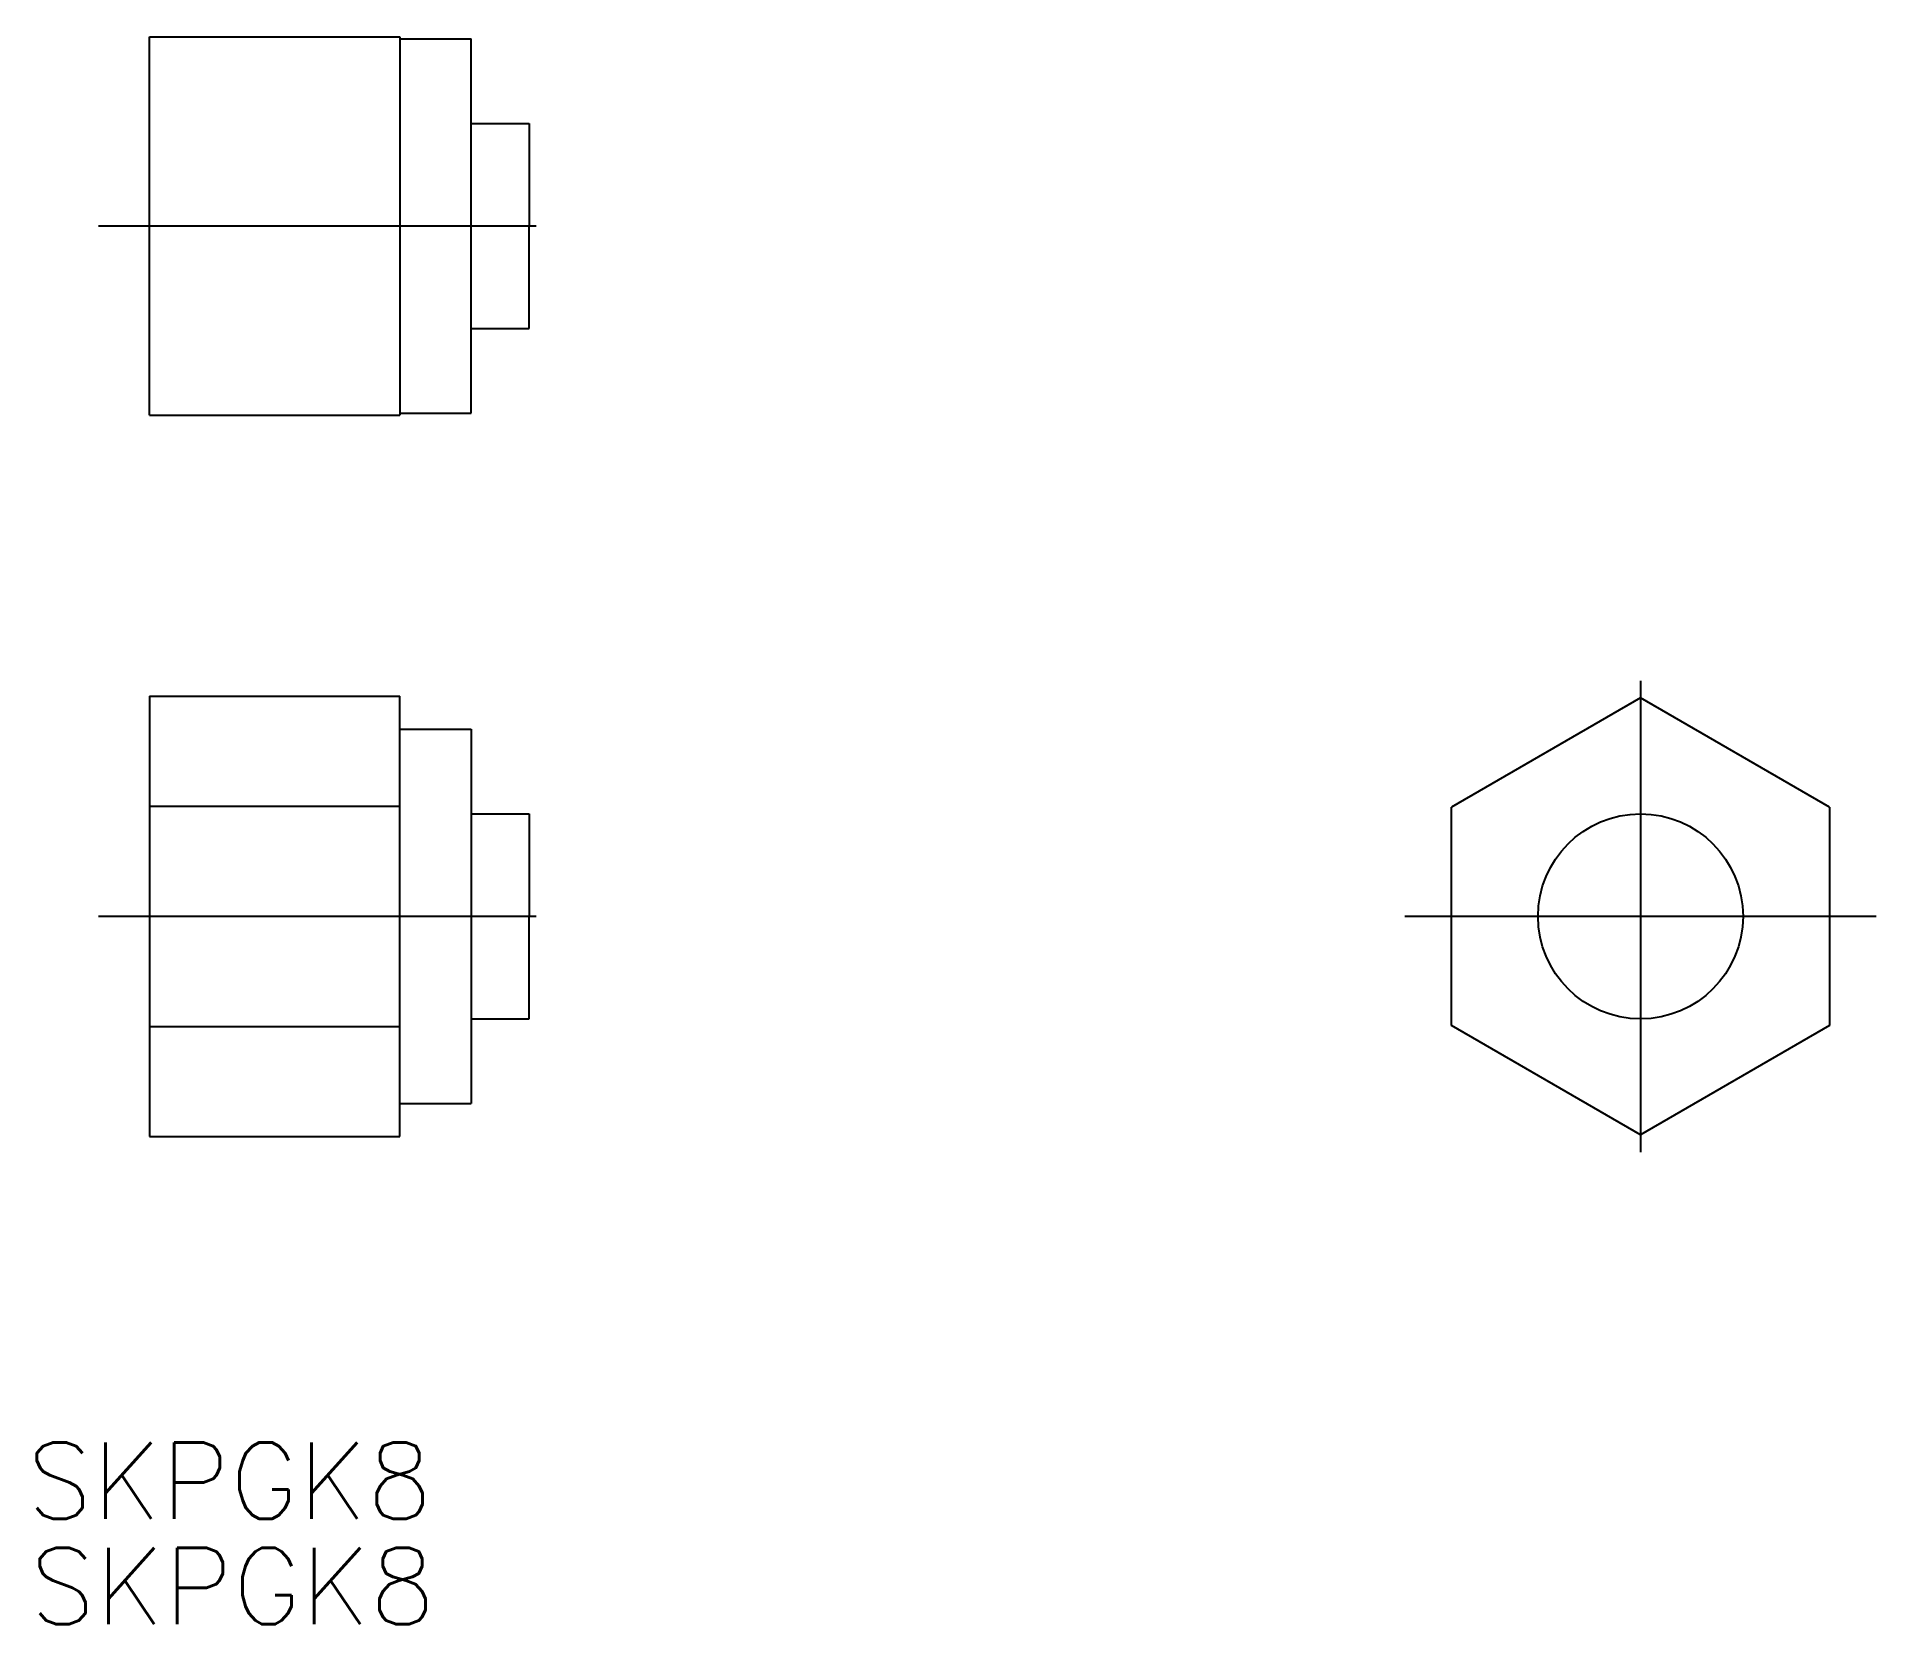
# Model space of a CAD drawing. Extents: x -3.1 to 74, y -29.7 to 36.9.
import ezdxf

# ---------------------------------------------------------------- set-up
doc = ezdxf.new("R2010")
doc.units = 0
doc.linetypes.add('CENTER', pattern=[50.8, 31.75, -6.35, 6.35, -6.35])
doc.layers.get('0').update_dxf_attribs({"linetype": 'CONTINUOUS'})
doc.layers.add('CENTER', color=1, linetype='CENTER')
doc.styles.get("Standard").update_dxf_attribs({"font": 'txt.shx', "bigfont": '@extfont2.shx'})

msp = doc.modelspace()

# ---------------------------------------------------------------- linework, layer by layer
at = {"color": 7, "linetype": 'CONTINUOUS'}
for p, q in [((1.594, 21.027), (1.594, 36.897)), ((1.594, 36.897), (12.094, 36.897)), ((12.094, 36.897), (12.094, 21.027)), ((12.094, 36.812), (15.094, 36.812)), ((15.094, 21.112), (15.094, 36.812)), ((15.094, 33.262), (17.524, 33.262)), ((17.524, 33.262), (17.524, 28.962)), ((1.594, 28.962), (12.094, 28.962)), ((17.524, 24.662), (17.524, 28.962)), ((15.094, 24.662), (17.524, 24.662)), ((1.594, 21.027), (12.094, 21.027)), ((12.094, 21.112), (15.094, 21.112)), ((1.594, 9.238), (1.594, -9.238)), ((1.594, 9.238), (12.094, 9.238)), ((12.094, -9.238), (12.094, 9.238)), ((64.153, 9.163), (56.218, 4.581)), ((72.088, 4.581), (64.153, 9.163)), ((12.094, 7.85), (15.094, 7.85)), ((15.094, 7.85), (15.094, -7.85)), ((1.594, 4.619), (12.094, 4.619)), ((15.094, 4.3), (17.524, 4.3)), ((17.524, 4.3), (17.524, 0)), ((56.218, -4.581), (56.218, 4.581)), ((72.088, 4.581), (72.088, -4.581)), ((17.524, -4.3), (17.524, 0)), ((1.594, -4.619), (12.094, -4.619)), ((15.094, -4.3), (17.524, -4.3)), ((64.153, -9.163), (56.218, -4.581)), ((72.088, -4.581), (64.153, -9.163)), ((12.094, -7.85), (15.094, -7.85)), ((1.594, -9.238), (12.094, -9.238))]:
    msp.add_line(p, q, dxfattribs=at)
msp.add_circle((64.153, 0), 4.3, dxfattribs=at)
at = {"layer": 'CENTER', "color": 1, "linetype": 'CENTER'}
for p, q in [((-0.541, 28.962), (17.823, 28.962)), ((64.153, 9.888), (64.153, -9.888)), ((17.823, 0), (-0.541, 0)), ((74.041, 0), (54.265, 0))]:
    msp.add_line(p, q, dxfattribs=at)

# ---------------------------------------------------------------- texts
at = {"color": 7, "linetype": 'CONTINUOUS'}
for p in [(-3.544, -25.265), (-3.421, -29.691)]:
    msp.add_text('SKPGK8', height=3.2, dxfattribs=at).set_placement(p)

doc.saveas('drawing.dxf')
